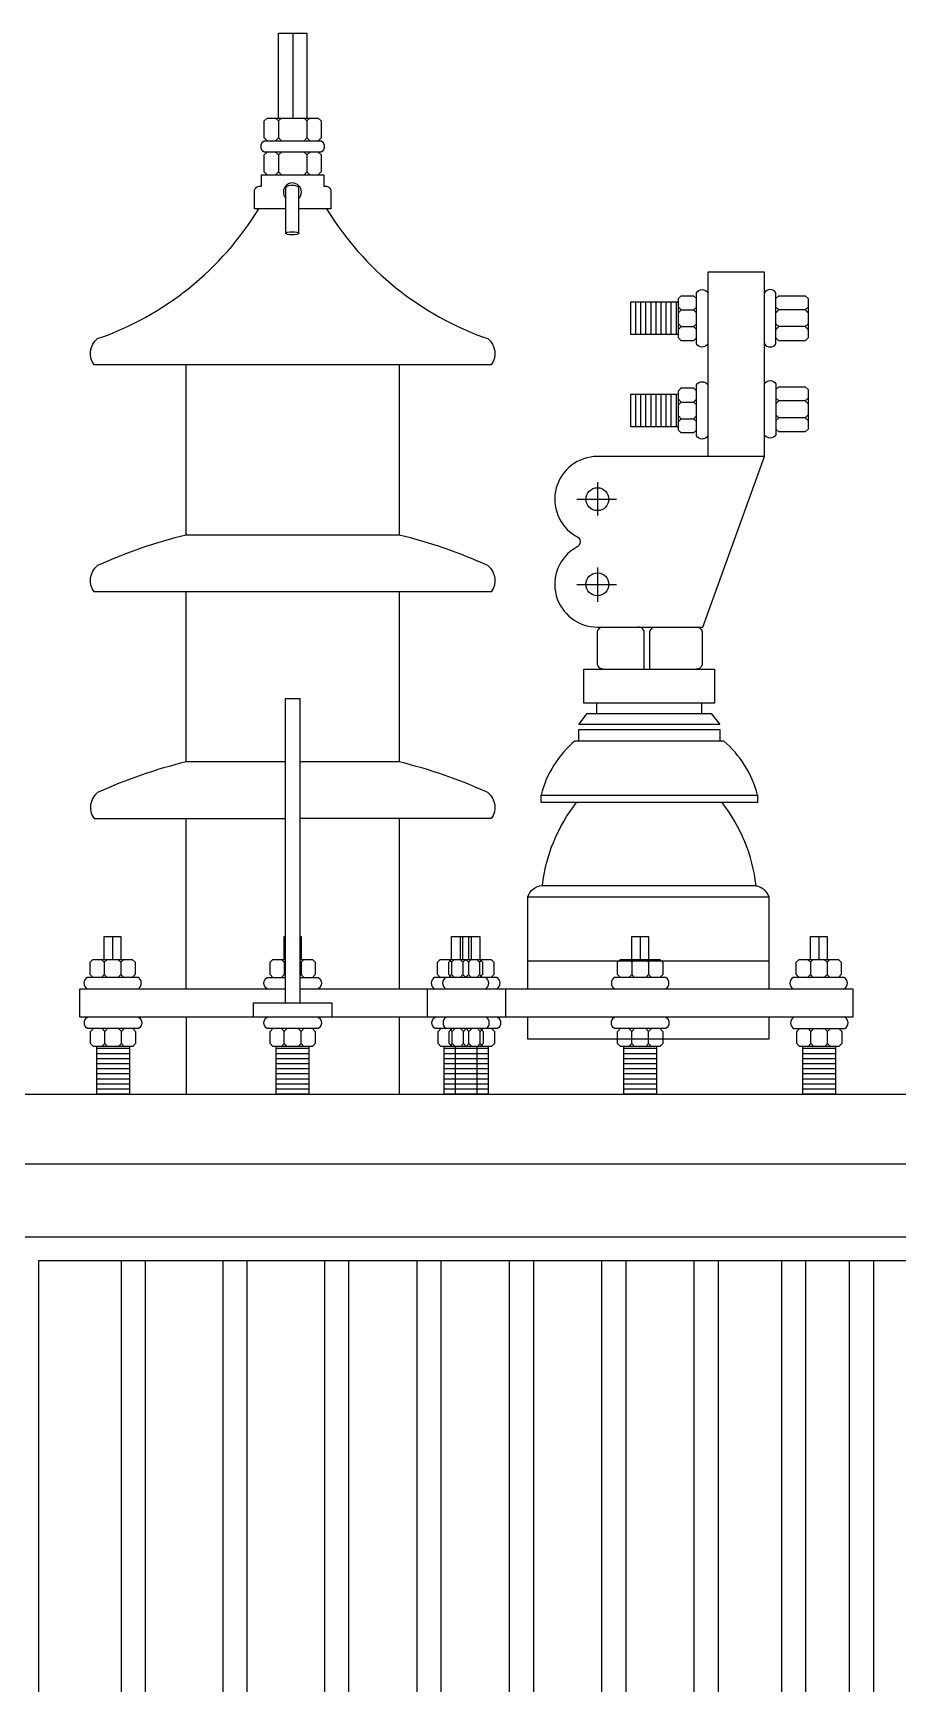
# Model space of a CAD drawing. Header units: millimetres. Extents: x 20927 to 53748, y 38421 to 54891.
# Drawn here: x 28800 to 29157, y 46065 to 46746 of the extents above; entities that cross this region are included whole.
import ezdxf

# ---------------------------------------------------------------- set-up
doc = ezdxf.new("R2010")
doc.units = ezdxf.units.MM
doc.linetypes.add('CENTERX2', pattern=[101.6, 63.5, -12.7, 12.7, -12.7])
doc.layers.add('Btrans.', color=2, linetype='Continuous')
doc.layers.add('HIGHT', color=8, linetype='Continuous')

msp = doc.modelspace()

# ---------------------------------------------------------------- linework, layer by layer
at = {"layer": 'Btrans.'}
msp.add_line((27989.62, 46248.99), (29574.62, 46248.99), dxfattribs=at)
msp.add_lwpolyline([(27977.65, 46307.88), (29590.17, 46307.88), (29604.62, 46278.99), (27959.62, 46278.99), (27974.07, 46307.88)], dxfattribs=at)
at = {"layer": 'HIGHT'}
for p, q in [((28907.19, 46746.36), (28907.19, 46711.21)), ((28901.33, 46710.03), (28901.33, 46703)), ((28913.05, 46710.03), (28913.05, 46703)), ((28901.33, 46688.94), (28900.16, 46687.77)), ((28913.05, 46688.94), (28911.88, 46687.77)), ((28904.32, 46663.58), (28904.32, 46682.61)), ((29048.95, 46621.76), (29048.95, 46635.27)), ((29051.05, 46621.76), (29051.05, 46635.27)), ((29053.14, 46621.76), (29053.14, 46635.27)), ((29055.23, 46621.76), (29055.23, 46635.27)), ((29057.33, 46621.76), (29057.33, 46635.27)), ((29059.42, 46621.76), (29059.42, 46635.27)), ((29061.51, 46621.76), (29061.51, 46635.27)), ((29063.6, 46621.76), (29063.6, 46635.27)), ((29065.7, 46621.76), (29065.7, 46635.27)), ((29066.58, 46630.78), (29067.75, 46631.95)), ((29072.84, 46631.95), (29074.01, 46630.78)), ((29072.84, 46625.04), (29074.01, 46626.21)), ((29108, 46631.95), (29106.82, 46630.78)), ((29120.11, 46630.78), (29118.94, 46631.95)), ((29120.11, 46626.21), (29118.94, 46625.04)), ((29066.58, 46623.87), (29067.75, 46625.04)), ((29108, 46625.04), (29106.82, 46623.87)), ((29048.95, 46583.67), (29048.95, 46597.18)), ((29051.05, 46583.67), (29051.05, 46597.18)), ((29053.14, 46583.67), (29053.14, 46597.18)), ((29055.23, 46583.67), (29055.23, 46597.18)), ((29057.33, 46583.67), (29057.33, 46597.18)), ((29059.42, 46583.67), (29059.42, 46597.18)), ((29061.51, 46583.67), (29061.51, 46597.18)), ((29063.6, 46583.67), (29063.6, 46597.18)), ((29065.7, 46583.67), (29065.7, 46597.18)), ((29066.58, 46592.69), (29067.75, 46593.87)), ((29072.84, 46593.87), (29074.01, 46592.69)), ((29108, 46594.31), (29106.82, 46593.14)), ((29120.11, 46593.14), (29118.94, 46594.31)), ((29066.58, 46588.12), (29067.75, 46586.95)), ((29072.84, 46586.95), (29074.01, 46588.12)), ((29108, 46587.4), (29106.82, 46588.57)), ((29120.11, 46588.57), (29118.94, 46587.4)), ((28863.25, 46351.44), (28863.25, 46421.75)), ((28951.14, 46421.75), (28951.14, 46351.44)), ((28832.79, 46373.04), (28832.79, 46363.56)), ((28907.19, 46373.04), (28907.2, 46373.04)), ((28976.34, 46373.04), (28976.34, 46363.56)), ((28977.52, 46363.56), (28977.52, 46373.04)), ((28979.81, 46373.04), (28979.81, 46363.56)), ((28980.99, 46373.04), (28980.99, 46363.56)), ((29050.75, 46373.04), (29050.75, 46363.56)), ((29124.54, 46373.04), (29124.54, 46363.56)), ((28828.15, 46363.56), (28829.32, 46362.39)), ((28835.07, 46363.56), (28836.24, 46362.39)), ((28902.56, 46363.56), (28903.73, 46362.39)), ((28907.19, 46363.56), (28907.2, 46363.56)), ((28911.82, 46363.56), (28910.65, 46362.39)), ((28974.05, 46363.56), (28972.87, 46362.39)), ((28976.35, 46363.56), (28977.52, 46362.39)), ((28980.96, 46363.56), (28979.79, 46362.39)), ((28985.61, 46363.56), (28984.44, 46362.39)), ((29048.46, 46363.56), (29047.28, 46362.39)), ((29055.37, 46363.56), (29054.2, 46362.39)), ((29119.9, 46363.56), (29121.07, 46362.39)), ((29129.16, 46363.56), (29127.99, 46362.39)), ((28829.32, 46357.3), (28828.15, 46356.13)), ((28836.24, 46357.3), (28837.41, 46356.13)), ((28903.73, 46357.3), (28902.56, 46356.13)), ((28910.65, 46357.3), (28911.82, 46356.13)), ((28972.87, 46357.3), (28974.05, 46356.13)), ((28977.52, 46357.3), (28978.7, 46356.13)), ((28979.79, 46357.3), (28980.96, 46356.13)), ((28984.44, 46357.3), (28985.61, 46356.13)), ((29047.28, 46357.3), (29048.46, 46356.13)), ((29054.2, 46357.3), (29055.37, 46356.13)), ((29121.07, 46357.3), (29119.9, 46356.13)), ((29127.99, 46357.3), (29129.16, 46356.13)), ((28962.85, 46339.72), (28962.85, 46351.44)), ((28995.08, 46351.44), (28995.08, 46339.72)), ((28863.25, 46339.72), (28863.25, 46307.69)), ((28951.14, 46339.93), (28951.14, 46307.69)), ((28829.54, 46328.77), (28829.54, 46333.86)), ((28836.46, 46333.86), (28837.63, 46335.03)), ((28903.73, 46328.77), (28903.73, 46333.86)), ((28910.65, 46328.77), (28910.65, 46333.86)), ((28977.74, 46328.77), (28977.74, 46333.86)), ((28980.01, 46328.77), (28980.01, 46333.86)), ((28984.66, 46328.77), (28984.66, 46333.86)), ((29128.21, 46333.86), (29127.03, 46335.03)), ((28839.74, 46326.72), (28826.23, 46326.72)), ((28837.63, 46327.6), (28836.46, 46328.77)), ((28913.93, 46326.72), (28900.42, 46326.72)), ((28987.94, 46326.72), (28969.78, 46326.72)), ((28974.26, 46327.6), (28973.09, 46328.77)), ((28974.43, 46307.88), (28974.43, 46327.6)), ((28983.29, 46327.6), (28983.29, 46307.88)), ((29057.48, 46326.72), (29043.97, 46326.72)), ((29048.46, 46327.6), (29047.28, 46328.77)), ((29055.37, 46327.6), (29054.2, 46328.77)), ((29131.49, 46326.72), (29117.98, 46326.72)), ((29122.46, 46327.6), (29121.29, 46328.77)), ((29127.03, 46327.6), (29128.21, 46328.77)), ((28839.74, 46324.63), (28826.23, 46324.63)), ((28839.74, 46322.53), (28826.23, 46322.53)), ((28839.74, 46320.44), (28826.23, 46320.44)), ((28913.93, 46324.63), (28900.42, 46324.63)), ((28913.93, 46322.53), (28900.42, 46322.53)), ((28913.93, 46320.44), (28900.42, 46320.44)), ((28987.94, 46324.63), (28969.78, 46324.63)), ((28987.94, 46322.53), (28969.78, 46322.53)), ((28987.94, 46320.44), (28969.78, 46320.44)), ((29057.48, 46324.63), (29043.97, 46324.63)), ((29057.48, 46322.53), (29043.97, 46322.53)), ((29057.48, 46320.44), (29043.97, 46320.44)), ((29131.49, 46324.63), (29117.98, 46324.63)), ((29131.49, 46322.53), (29117.98, 46322.53)), ((29131.49, 46320.44), (29117.98, 46320.44)), ((28839.74, 46318.35), (28826.23, 46318.35)), ((28839.74, 46316.25), (28826.23, 46316.25)), ((28839.74, 46314.16), (28826.23, 46314.16)), ((28839.74, 46312.07), (28826.23, 46312.07)), ((28913.93, 46318.35), (28900.42, 46318.35)), ((28913.93, 46316.25), (28900.42, 46316.25)), ((28913.93, 46314.16), (28900.42, 46314.16)), ((28913.93, 46312.07), (28900.42, 46312.07)), ((28987.94, 46318.35), (28969.78, 46318.35)), ((28987.94, 46316.25), (28969.78, 46316.25)), ((28987.94, 46314.16), (28969.78, 46314.16)), ((28987.94, 46312.07), (28969.78, 46312.07)), ((29057.48, 46318.35), (29043.97, 46318.35)), ((29057.48, 46316.25), (29043.97, 46316.25)), ((29057.48, 46314.16), (29043.97, 46314.16)), ((29057.48, 46312.07), (29043.97, 46312.07)), ((29131.49, 46318.35), (29117.98, 46318.35)), ((29131.49, 46316.25), (29117.98, 46316.25)), ((29131.49, 46314.16), (29117.98, 46314.16)), ((29131.49, 46312.07), (29117.98, 46312.07)), ((28839.74, 46309.97), (28826.23, 46309.97)), ((28913.93, 46309.97), (28900.42, 46309.97)), ((28987.94, 46309.97), (28969.78, 46309.97)), ((29057.48, 46309.97), (29043.97, 46309.97)), ((29131.49, 46309.97), (29117.98, 46309.97)), ((28836.29, 46238.99), (28836.29, 44579.26)), ((28846.29, 46238.99), (28846.29, 44579.26)), ((28878.29, 46238.99), (28878.29, 44579.26)), ((28888.29, 46238.99), (28888.29, 44579.26)), ((28920.29, 46238.99), (28920.29, 44579.26)), ((28930.29, 46238.99), (28930.29, 44579.26)), ((28958.46, 46238.99), (28958.46, 44579.26)), ((28968.46, 46238.99), (28968.46, 44579.26)), ((28996.62, 46238.99), (28996.62, 44579.26)), ((29006.62, 46238.99), (29006.62, 44579.26)), ((29034.79, 46238.99), (29034.79, 44579.26)), ((29044.79, 46238.99), (29044.79, 44579.26)), ((29072.96, 46238.99), (29072.96, 44579.26)), ((29082.96, 46238.99), (29082.96, 44579.26)), ((29109.12, 46238.99), (29109.12, 44579.26)), ((29119.12, 46238.99), (29119.12, 44579.26)), ((29137.12, 46238.99), (29137.12, 44579.26)), ((29147.12, 46238.99), (29147.12, 44579.26))]:
    msp.add_line(p, q, dxfattribs=at)
at = {"layer": 'HIGHT', "linetype": 'CENTERX2'}
for p, q in [((29033.09, 46560.75), (29033.09, 46547)), ((29024.62, 46553.74), (29041.03, 46553.74)), ((29033.09, 46525.5), (29033.09, 46511.39)), ((29024.62, 46518.54), (29041.03, 46518.54))]:
    msp.add_line(p, q, dxfattribs=at)
at = {"layer": 'HIGHT', "linetype": 'ByBlock'}
msp.add_line((29023.86, 46453.91), (29085.12, 46453.91), dxfattribs=at)
at = {"layer": 'HIGHT'}
for points in [[(28901.33, 46711.21), (28901.33, 46746.36), (28913.05, 46746.36), (28913.05, 46711.21)], [(28896.65, 46701.83), (28895.47, 46703), (28895.47, 46710.03), (28896.65, 46711.21), (28917.74, 46711.21), (28918.91, 46710.03), (28918.91, 46703), (28917.74, 46701.83)], [(28902.51, 46711.21), (28901.33, 46710.03), (28900.16, 46711.21)], [(28914.22, 46711.21), (28913.05, 46710.03), (28911.88, 46711.21)], [(28900.16, 46701.83), (28901.33, 46703), (28902.51, 46701.83)], [(28911.88, 46701.83), (28913.05, 46703), (28914.22, 46701.83)], [(28896.65, 46687.77), (28895.47, 46688.94), (28895.47, 46695.97), (28896.65, 46697.14)], [(28902.51, 46697.14), (28901.33, 46695.97), (28900.16, 46697.14)], [(28901.33, 46695.97), (28901.33, 46688.94), (28902.51, 46687.77)], [(28914.22, 46697.14), (28913.05, 46695.97), (28911.88, 46697.14)], [(28913.05, 46695.97), (28913.05, 46688.94), (28914.22, 46687.77)], [(28917.74, 46697.14), (28918.91, 46695.97), (28918.91, 46688.94), (28917.74, 46687.77)], [(29066.58, 46621.76), (29046.86, 46621.76), (29046.86, 46635.27), (29066.58, 46635.27)], [(29074.01, 46620.35), (29072.84, 46619.18), (29067.75, 46619.18), (29066.58, 46620.35), (29066.58, 46636.64), (29067.75, 46637.81), (29072.84, 46637.81), (29074.01, 46636.64)], [(29066.58, 46633.12), (29067.75, 46631.95), (29072.84, 46631.95), (29074.01, 46633.12)], [(29106.82, 46636.64), (29108, 46637.81), (29118.94, 46637.81), (29120.11, 46636.64), (29120.11, 46620.35), (29118.94, 46619.18), (29108, 46619.18), (29106.82, 46620.35)], [(29120.11, 46633.12), (29118.94, 46631.95), (29108, 46631.95), (29106.82, 46633.12)], [(29066.58, 46626.21), (29067.75, 46625.04), (29072.84, 46625.04), (29074.01, 46623.87)], [(29120.11, 46623.87), (29118.94, 46625.04), (29108, 46625.04), (29106.82, 46626.21)], [(28951.14, 46609.25), (28951.14, 46538.94), (28863.25, 46538.94), (28863.25, 46609.25)], [(29074.01, 46582.26), (29072.84, 46581.09), (29067.75, 46581.09), (29066.58, 46582.26), (29066.58, 46598.55), (29067.75, 46599.73), (29072.84, 46599.73), (29074.01, 46598.55)], [(29106.82, 46599), (29108, 46600.17), (29118.94, 46600.17), (29120.11, 46599), (29120.11, 46582.71), (29118.94, 46581.54), (29108, 46581.54), (29106.82, 46582.71)], [(29066.58, 46583.67), (29046.86, 46583.67), (29046.86, 46597.18), (29066.58, 46597.18)], [(29066.58, 46595.04), (29067.75, 46593.87), (29072.84, 46593.87), (29074.01, 46595.04)], [(29120.11, 46595.49), (29118.94, 46594.31), (29108, 46594.31), (29106.82, 46595.49)], [(29066.58, 46585.78), (29067.75, 46586.95), (29072.84, 46586.95), (29074.01, 46585.78)], [(29120.11, 46586.23), (29118.94, 46587.4), (29108, 46587.4), (29106.82, 46586.23)], [(28904.2, 46445.19), (28863.25, 46445.19), (28863.25, 46515.5)], [(28951.14, 46515.5), (28951.14, 46445.19), (28910.19, 46445.19)], [(28904.2, 46345.7), (28904.2, 46471.32), (28910.19, 46471.32), (28910.19, 46345.7)], [(28829.32, 46363.56), (28829.32, 46373.04), (28836.26, 46373.04), (28836.26, 46363.56)], [(28903.73, 46363.56), (28903.73, 46373.04), (28904.2, 46373.04)], [(28910.19, 46373.04), (28910.67, 46373.04), (28910.67, 46363.56)], [(28972.87, 46363.56), (28972.87, 46373.04), (28984.46, 46373.04), (28984.46, 46363.56)], [(29047.28, 46363.56), (29047.28, 46373.04), (29054.22, 46373.04), (29054.22, 46363.56)], [(29121.07, 46363.56), (29121.07, 46373.04), (29128.01, 46373.04), (29128.01, 46363.56)], [(28824.64, 46356.13), (28823.46, 46357.3), (28823.46, 46362.39), (28824.64, 46363.56), (28840.93, 46363.56), (28842.1, 46362.39), (28842.1, 46357.3), (28840.93, 46356.13)], [(28830.5, 46363.56), (28829.32, 46362.39), (28829.32, 46357.3), (28830.5, 46356.13)], [(28837.41, 46363.56), (28836.24, 46362.39), (28836.24, 46357.3), (28835.07, 46356.13)], [(28899.05, 46356.13), (28897.88, 46357.3), (28897.88, 46362.39), (28899.05, 46363.56), (28904.2, 46363.56)], [(28904.2, 46362.85), (28903.73, 46362.39), (28903.73, 46357.3), (28904.2, 46356.83)], [(28910.19, 46363.56), (28915.34, 46363.56), (28916.51, 46362.39), (28916.51, 46357.3), (28915.34, 46356.13)], [(28910.19, 46362.85), (28910.65, 46362.39), (28910.65, 46357.3), (28910.19, 46356.83)], [(28968.19, 46356.13), (28967.01, 46357.3), (28967.01, 46362.39), (28968.19, 46363.56), (28989.13, 46363.56), (28990.3, 46362.39), (28990.3, 46357.3), (28989.13, 46356.13)], [(28972.84, 46356.13), (28971.66, 46357.3), (28971.66, 46362.39), (28972.84, 46363.56)], [(28971.7, 46363.56), (28972.87, 46362.39), (28972.87, 46357.3), (28971.7, 46356.13)], [(28978.7, 46363.56), (28977.52, 46362.39), (28977.52, 46357.3), (28976.35, 46356.13)], [(28978.62, 46363.56), (28979.79, 46362.39), (28979.79, 46357.3), (28978.62, 46356.13)], [(28983.27, 46363.56), (28984.44, 46362.39), (28984.44, 46357.3), (28983.27, 46356.13)], [(28984.48, 46363.56), (28985.65, 46362.39), (28985.65, 46357.3), (28984.48, 46356.13)], [(29042.6, 46356.13), (29041.42, 46357.3), (29041.42, 46362.39), (29042.6, 46363.56), (29058.89, 46363.56), (29060.06, 46362.39), (29060.06, 46357.3), (29058.89, 46356.13)], [(29046.11, 46363.56), (29047.28, 46362.39), (29047.28, 46357.3), (29046.11, 46356.13)], [(29053.03, 46363.56), (29054.2, 46362.39), (29054.2, 46357.3), (29053.03, 46356.13)], [(29116.38, 46356.13), (29115.21, 46357.3), (29115.21, 46362.39), (29116.38, 46363.56), (29132.68, 46363.56), (29133.85, 46362.39), (29133.85, 46357.3), (29132.68, 46356.13)], [(29122.24, 46363.56), (29121.07, 46362.39), (29121.07, 46357.3), (29122.24, 46356.13)], [(29126.82, 46363.56), (29127.99, 46362.39), (29127.99, 46357.3), (29126.82, 46356.13)], [(28910.19, 46351.44), (29138.63, 46351.44), (29138.63, 46339.72), (28819.3, 46339.72), (28819.3, 46351.44), (28904.2, 46351.44)], [(28891.03, 46339.72), (28891.03, 46345.7), (28923.35, 46345.7), (28923.35, 46339.72)], [(28841.15, 46335.03), (28842.32, 46333.86), (28842.32, 46328.77), (28841.15, 46327.6), (28824.85, 46327.6), (28823.68, 46328.77), (28823.68, 46333.86), (28824.85, 46335.03)], [(28828.37, 46335.03), (28829.54, 46333.86), (28830.71, 46335.03)], [(28835.29, 46327.6), (28836.46, 46328.77), (28836.46, 46333.86), (28835.29, 46335.03)], [(28915.34, 46335.03), (28916.51, 46333.86), (28916.51, 46328.77), (28915.34, 46327.6), (28899.05, 46327.6), (28897.88, 46328.77), (28897.88, 46333.86), (28899.05, 46335.03)], [(28902.56, 46335.03), (28903.73, 46333.86), (28904.91, 46335.03)], [(28911.82, 46335.03), (28910.65, 46333.86), (28909.48, 46335.03)], [(28989.34, 46335.03), (28990.52, 46333.86), (28990.52, 46328.77), (28989.34, 46327.6), (28968.4, 46327.6), (28967.23, 46328.77), (28967.23, 46333.86), (28968.4, 46335.03)], [(28973.05, 46327.6), (28971.88, 46328.77), (28971.88, 46333.86), (28973.05, 46335.03)], [(28974.26, 46335.03), (28973.09, 46333.86), (28971.92, 46335.03)], [(28971.92, 46327.6), (28973.09, 46328.77), (28973.09, 46333.86)], [(28976.57, 46335.03), (28977.74, 46333.86), (28978.91, 46335.03)], [(28978.83, 46335.03), (28980.01, 46333.86), (28981.18, 46335.03)], [(28985.83, 46335.03), (28984.66, 46333.86), (28983.48, 46335.03)], [(28984.69, 46335.03), (28985.87, 46333.86), (28985.87, 46328.77), (28984.69, 46327.6)], [(29058.89, 46335.03), (29060.06, 46333.86), (29060.06, 46328.77), (29058.89, 46327.6), (29042.6, 46327.6), (29041.42, 46328.77), (29041.42, 46333.86), (29042.6, 46335.03)], [(29048.46, 46335.03), (29047.28, 46333.86), (29046.11, 46335.03)], [(29046.11, 46327.6), (29047.28, 46328.77), (29047.28, 46333.86)], [(29055.37, 46335.03), (29054.2, 46333.86), (29053.03, 46335.03)], [(29053.03, 46327.6), (29054.2, 46328.77), (29054.2, 46333.86)], [(29132.89, 46335.03), (29134.06, 46333.86), (29134.06, 46328.77), (29132.89, 46327.6), (29116.6, 46327.6), (29115.43, 46328.77), (29115.43, 46333.86), (29116.6, 46335.03)], [(29122.46, 46335.03), (29121.29, 46333.86), (29120.12, 46335.03)], [(29120.12, 46327.6), (29121.29, 46328.77), (29121.29, 46333.86)], [(29129.38, 46327.6), (29128.21, 46328.77), (29128.21, 46333.86), (29129.38, 46335.03)], [(28839.74, 46327.6), (28839.74, 46307.88), (28826.23, 46307.88), (28826.23, 46327.6)], [(28830.71, 46327.6), (28829.54, 46328.77), (28828.37, 46327.6)], [(28913.93, 46327.6), (28913.93, 46307.88), (28900.42, 46307.88), (28900.42, 46327.6)], [(28904.91, 46327.6), (28903.73, 46328.77), (28902.56, 46327.6)], [(28909.48, 46327.6), (28910.65, 46328.77), (28911.82, 46327.6)], [(28987.94, 46327.6), (28987.94, 46307.88), (28969.78, 46307.88), (28969.78, 46327.6)], [(28976.57, 46327.6), (28977.74, 46328.77), (28978.91, 46327.6)], [(28978.83, 46327.6), (28980.01, 46328.77), (28981.18, 46327.6)], [(28985.83, 46327.6), (28984.66, 46328.77), (28983.48, 46327.6)], [(29057.48, 46327.6), (29057.48, 46307.88), (29043.97, 46307.88), (29043.97, 46327.6)], [(29131.49, 46327.6), (29131.49, 46307.88), (29117.98, 46307.88), (29117.98, 46327.6)], [(29574.62, 46238.99), (28802.12, 46238.99), (28802.12, 44569.61)]]:
    msp.add_lwpolyline(points, dxfattribs=at)
msp.add_lwpolyline([(28918.91, 46697.14), (28895.47, 46697.14, -0.56779), (28895.47, 46701.83), (28918.91, 46701.83, -0.56779)], format="xyb", close=True, dxfattribs=at)
for points in [[(28904.32, 46673.71), (28891.37, 46673.71), (28891.37, 46680.74, -0.471469), (28894.3, 46683.08), (28894.3, 46687.77), (28920.08, 46687.77), (28920.08, 46683.08, -0.471469), (28923.01, 46680.74), (28923.01, 46673.71), (28909.76, 46673.71)], [(28909.76, 46663.58), (28909.76, 46682.61, 0.280335), (28904.32, 46682.59)], [(28921.21, 46673.71, 0.173722), (28987.77, 46620.07, -0.405237), (28989.22, 46609.25), (28825.16, 46609.25, -0.405237), (28826.61, 46620.07, 0.173722), (28893.18, 46673.71)], [(29102.14, 46571.37), (29033.09, 46571.37, 0.762576), (29024.09, 46538.58, -0.731645), (29024.26, 46533.8, 0.767012), (29033.09, 46500.91), (29076.64, 46500.91), (29102.14, 46571.37), (29102.14, 46647.54), (29078.7, 46647.54), (29078.7, 46571.37)], [(29078.7, 46617.95, -0.56779), (29074.01, 46617.95), (29074.01, 46639.04, -0.56779), (29078.7, 46639.04)], [(29102.14, 46617.95, 0.56779), (29106.82, 46617.95), (29106.82, 46639.04, 0.56779), (29102.14, 46639.04)], [(29078.7, 46579.86, -0.56779), (29074.01, 46579.86), (29074.01, 46600.96, -0.56779), (29078.7, 46600.96)], [(29102.14, 46601.4, -0.56779), (29106.82, 46601.4), (29106.82, 46580.31, -0.56779), (29102.14, 46580.31)], [(28987.77, 46526.32, -0.405237), (28989.22, 46515.5), (28825.16, 46515.5, -0.405237), (28826.61, 46526.32)], [(29052.41, 46483.54), (29052.41, 46498.57, 0.414214), (29050.06, 46500.91)], [(28826.61, 46432.57, 0.405237), (28825.16, 46421.75), (28904.2, 46421.75)], [(28987.77, 46432.57, -0.405237), (28989.22, 46421.75), (28910.19, 46421.75)], [(28843.33, 46351.44, 0.56779), (28843.33, 46356.13), (28822.24, 46356.13, 0.56779), (28822.24, 46351.44)], [(28896.65, 46351.44, -0.56779), (28896.65, 46356.13), (28904.2, 46356.13)], [(28910.19, 46356.13), (28917.74, 46356.13, -0.56779), (28917.74, 46351.44)], [(28991.53, 46351.44, 0.56779), (28991.53, 46356.13), (28965.78, 46356.13, 0.56779), (28965.78, 46351.44)], [(29061.29, 46351.44, 0.56779), (29061.29, 46356.13), (29040.19, 46356.13, 0.56779), (29040.19, 46351.44)], [(29135.08, 46351.44, 0.56779), (29135.08, 46356.13), (29113.98, 46356.13, 0.56779), (29113.98, 46351.44)], [(28843.55, 46339.72, -0.56779), (28843.55, 46335.03), (28822.45, 46335.03, -0.56779), (28822.45, 46339.72)], [(28917.74, 46339.72, -0.56779), (28917.74, 46335.03), (28896.65, 46335.03, -0.56779), (28896.65, 46339.72)], [(28991.75, 46339.72, -0.56779), (28991.75, 46335.03), (28966, 46335.03, -0.56779), (28966, 46339.72)], [(29061.29, 46339.72, -0.56779), (29061.29, 46335.03), (29040.19, 46335.03, -0.56779), (29040.19, 46339.72)], [(29114.2, 46339.72, 0.56779), (29114.2, 46335.03), (29135.29, 46335.03, 0.56779), (29135.29, 46339.72)]]:
    msp.add_lwpolyline(points, format="xyb", dxfattribs=at)
at = {"layer": 'HIGHT', "linetype": 'ByBlock'}
for points in [[(29035.43, 46483.54, -0.414214), (29033.09, 46485.89), (29033.09, 46498.57, -0.414214), (29035.43, 46500.91)], [(29054.75, 46483.54), (29054.75, 46498.57, -0.414214), (29057.09, 46500.91), (29074.07, 46500.91, -0.414214), (29076.41, 46498.57), (29076.41, 46485.89, -0.414214), (29074.07, 46483.54)], [(29004.29, 46351.44), (29004.29, 46389.49, -0.302706), (29010.36, 46394.11, -0.13826), (29024.42, 46428.36)], [(29010.36, 46394.11), (29098.62, 46394.11, 0.13826), (29084.56, 46428.36)], [(29097.79, 46394.11, -0.302706), (29103.86, 46389.49), (29103.86, 46351.44)]]:
    msp.add_lwpolyline(points, format="xyb", dxfattribs=at)
for points in [[(29027.52, 46483.54), (29081.46, 46483.54), (29081.46, 46469.45), (29027.52, 46469.45)], [(29028.87, 46465.23), (29080.11, 46465.23), (29083.63, 46460.62), (29025.35, 46460.62)], [(29009.79, 46431.48), (29099.19, 46431.48), (29099.19, 46428.36), (29009.79, 46428.36)]]:
    msp.add_lwpolyline(points, close=True, dxfattribs=at)
for points in [[(29032.86, 46465.23), (29032.86, 46469.45)], [(29076.12, 46469.45), (29076.12, 46465.23)], [(29025.35, 46453.91), (29025.35, 46458.52), (29083.63, 46458.52), (29083.63, 46453.91)], [(29004.29, 46389.49), (29103.86, 46389.49)], [(29004.29, 46362.95), (29103.86, 46362.95)], [(29103.86, 46339.72), (29103.86, 46330.61), (29004.29, 46330.61), (29004.29, 46339.72)]]:
    msp.add_lwpolyline(points, dxfattribs=at)
at = {"layer": 'HIGHT'}
for centre in [(29033.09, 46553.74), (29033.09, 46518.54)]:
    msp.add_circle(centre, 4.73, dxfattribs=at)
for centre, radius, start, end in [((28907.09, 46680.65), 3.74, 315.64556, 222.20732), ((28910.5, 46342.29), 202.24, 103.51156, 114.50517), ((28903.89, 46342.29), 202.24, 65.49483, 76.48844), ((28910.5, 46248.54), 202.24, 103.51156, 114.50517), ((28903.89, 46248.54), 202.24, 65.49483, 76.48844), ((28971.83, 46353.78), 2.73, 120.82507, 239.17493), ((28985.48, 46353.78), 2.73, 300.82507, 59.17493), ((28972.05, 46337.38), 2.73, 120.82507, 239.17493), ((28985.7, 46337.38), 2.73, 300.82507, 59.17493)]:
    msp.add_arc(centre, radius, start, end, dxfattribs=at)
at = {"layer": 'HIGHT', "linetype": 'ByBlock'}
for centre, start, end in [((29051.77, 46420.79), 130.12486, 165.72044), ((29057.21, 46420.79), 14.27956, 49.87514)]:
    msp.add_arc(centre, 43.32, start, end, dxfattribs=at)
at = {"layer": 'HIGHT'}
msp.add_ellipse((28907.04, 46663.58), major_axis=(-2.72, 0), ratio=0.240501, dxfattribs=at)

doc.saveas('drawing.dxf')
